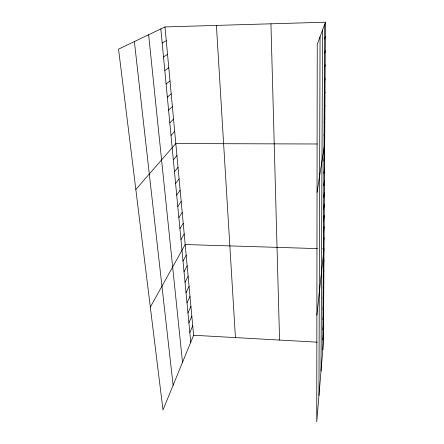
<?xml version="1.0" encoding="UTF-8"?>
<svg xmlns="http://www.w3.org/2000/svg" width="444" height="444" viewBox="0 0 444 444"><rect width="100%" height="100%" fill="white"/><g stroke="black" fill="none" stroke-linecap="round" stroke-linejoin="round"><path stroke-width="0.67" d="M318.959 395.454L320.052 36.813M321.012 371.129L322.577 29.981M322.799 349.855L324.725 24.17M325.452 22.2L323.421 342.518L316.739 421.8L317.232 44.456L325.452 22.2L164.99 26.929L118.548 49.14L162.992 409.934L193.601 335.259L164.99 26.929M322.86 339.949L323.482 332.734M322.921 329.892L323.543 322.799M322.982 319.674L323.609 312.715M323.043 309.301L323.676 302.475M323.104 298.762L323.743 292.074M323.165 288.051L323.809 281.513M323.232 277.173L323.876 270.785M323.299 266.123L323.942 259.89M316.877 315.207L324.015 248.818L322.699 248.779M323.426 243.806L324.081 237.901M323.493 232.545L324.153 226.812M323.559 221.106L324.225 215.545M323.632 209.479L324.298 204.101M323.698 197.658L324.37 192.474M323.77 185.642L324.447 180.653M323.843 173.426L324.525 168.642M323.915 161L324.603 156.427M317.038 192.335L324.681 144.011M324.065 135.514L324.758 131.391M324.142 122.439L324.841 118.548M324.22 109.141L324.925 105.494M324.303 95.599L325.008 92.208M324.381 81.824L325.091 78.693M324.464 67.799L325.18 64.941M324.553 53.519L325.269 50.949M324.636 38.978L325.358 36.702M189.832 332.606L192.718 325.763M188.9 322.849L191.825 316.128M187.956 312.948L190.92 306.349M186.996 302.897L189.999 296.426M186.025 292.696L189.066 286.358M185.031 282.334L188.117 276.135M184.027 271.817L187.152 265.756M183.011 261.133L186.175 255.222M150.327 307.093L185.181 244.522L317.427 248.612M180.952 239.588L184.204 233.982M179.914 228.727L183.211 223.282M178.86 217.699L182.201 212.415M177.794 206.493L181.18 201.382M176.706 195.116L180.136 190.176M175.602 183.555L179.082 178.799M174.481 171.806L178.011 167.244M173.338 159.868L176.923 155.5M135.836 189.455L175.813 143.567L317.299 143.989M171.001 135.403L174.686 131.446M169.808 122.866L173.543 119.125M168.587 110.118L172.383 106.604M167.349 97.158L171.201 93.873M166.095 83.972L170.002 80.93M164.813 70.563L168.781 67.771M163.509 56.921L167.538 54.39M162.182 43.04L166.272 40.776M193.601 335.259L317.199 342.169M134.377 41.57L173.121 385.231M148.635 34.749L182.512 362.326M160.833 28.916L190.754 342.213M216.406 25.413L235.437 337.601M270.94 23.804L279.565 340.065"/></g></svg>
